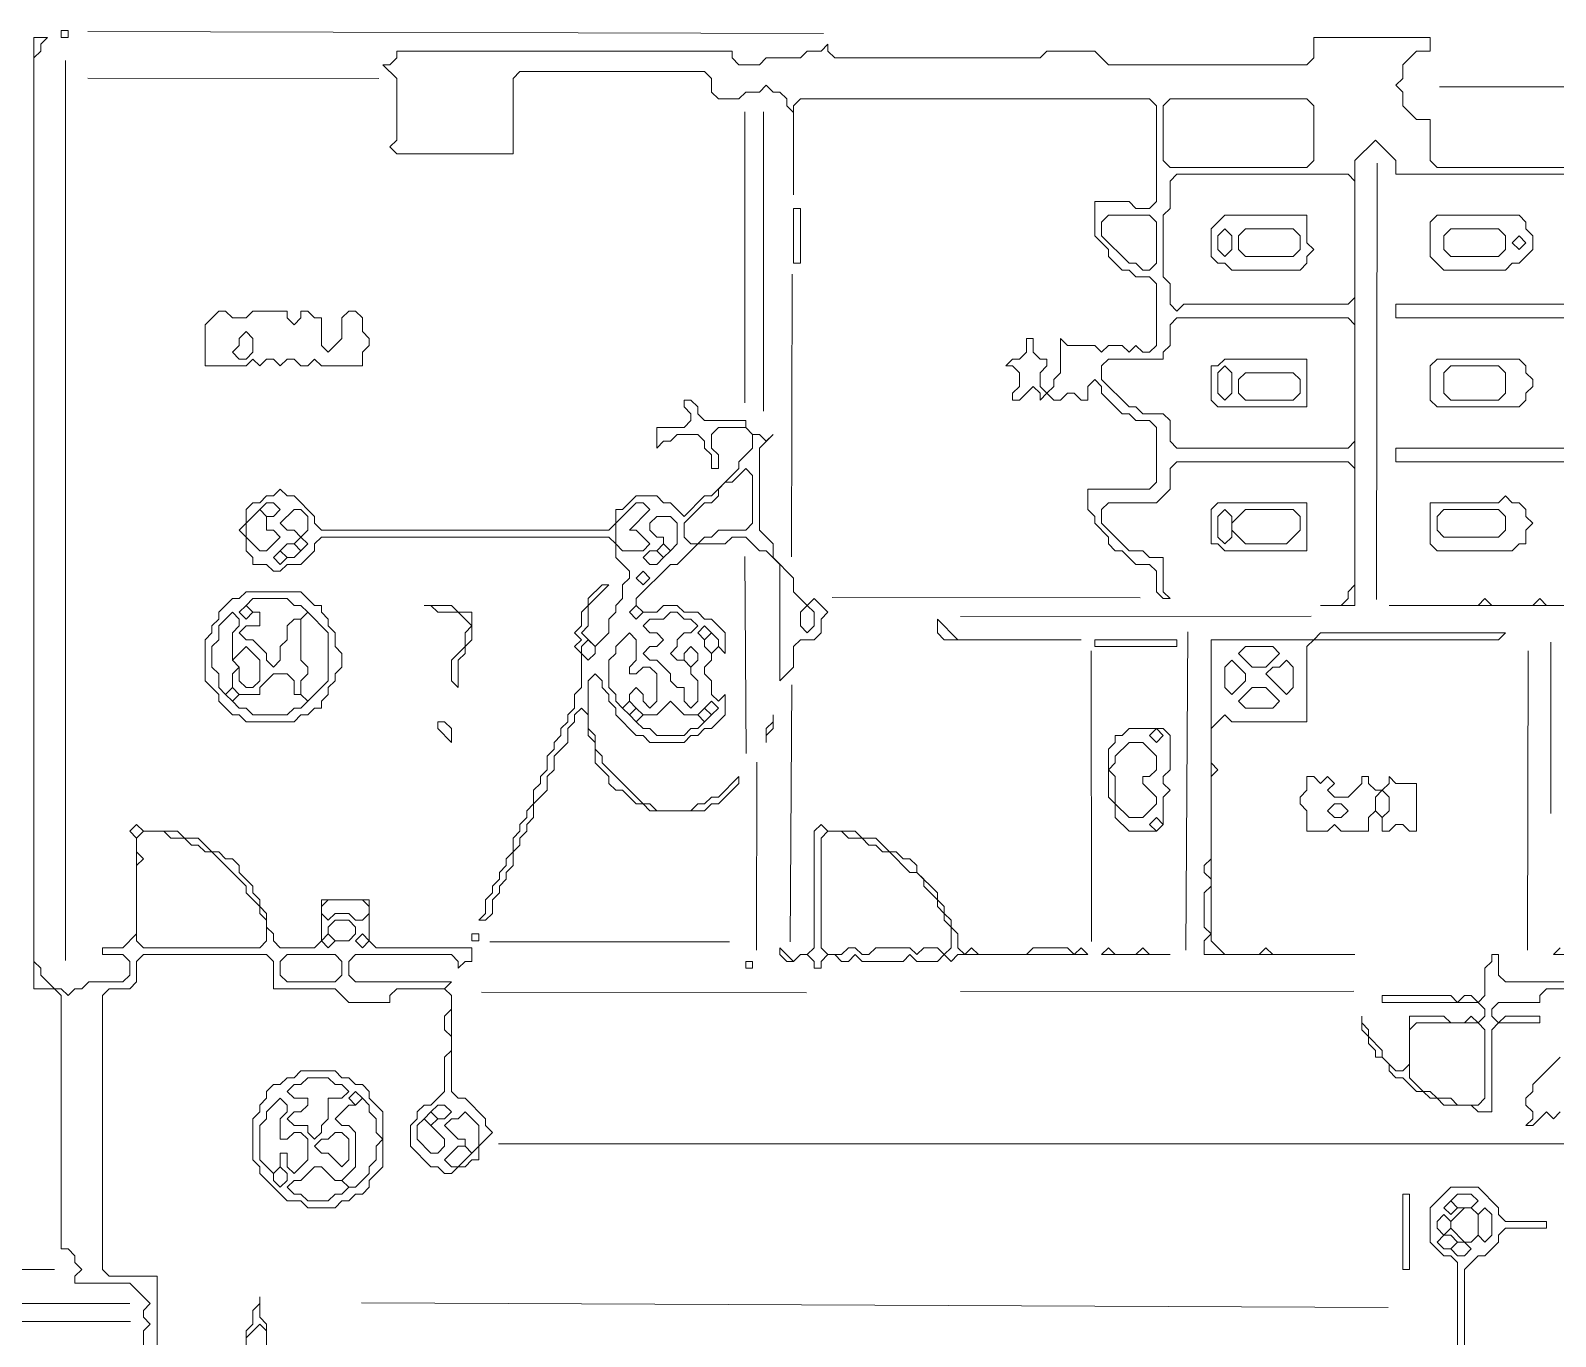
# Model space of a CAD drawing. Extents: x 10 to 1971, y 11 to 1392.
# Drawn here: x 473.5 to 696.3, y 846.2 to 1037 of the extents above; entities that cross this region are included whole.
import ezdxf

# ---------------------------------------------------------------- set-up
doc = ezdxf.new("R2010")
doc.units = 0
for name, color, linetype, lineweight in [('TEXT_FALLBACK_OUTLINE', 2, 'Continuous', 0), ('TRACE_CURVE', 6, 'Continuous', 0), ('TRACE_STRAIGHT', 5, 'Continuous', 0), ('TRACE_TEXT_SYMBOL', 6, 'Continuous', 0)]:
    doc.layers.add(name, color=color, linetype=linetype, lineweight=lineweight)

msp = doc.modelspace()

# ---------------------------------------------------------------- linework, layer by layer
at = {"layer": 'TEXT_FALLBACK_OUTLINE', "color": 2}
for points in [[(501, 996), (499, 994), (499, 988), (505, 988), (506, 989), (507, 988), (508, 989), (509, 989), (510, 988), (511, 989), (512, 989), (513, 988), (514, 988), (515, 989), (516, 988), (522, 988), (522, 990), (523, 991), (523, 992), (522, 993), (522, 995), (521, 996), (520, 996), (519, 995), (519, 992), (517, 990), (516, 991), (516, 995), (515, 995), (514, 996), (513, 996), (513, 995), (512, 994), (511, 995), (511, 996), (506, 996), (505, 995), (503, 995), (502, 996)], [(504, 992), (505, 993), (506, 992), (506, 990), (505, 989), (504, 989), (503, 990), (504, 991)]]:
    msp.add_lwpolyline(points, close=True, dxfattribs=at)
at = {"layer": 'TRACE_CURVE', "color": 6}
for points in [[(474, 1036), (474, 897), (477, 897), (478, 896), (478, 859), (479, 859), (480, 858), (480, 857), (481, 856), (480, 855), (480, 854), (488, 854), (491, 851), (490, 850), (490, 849), (491, 848), (490, 847), (490, 845)], [(535, 882), (535, 896), (534, 897), (535, 898), (521, 898), (520, 899), (520, 901), (521, 902), (535, 902), (536, 901), (536, 900), (537, 901), (538, 901), (538, 903), (524, 903), (523, 904), (523, 910), (516, 910), (516, 904), (515, 903), (510, 903), (509, 904), (509, 905), (508, 906), (508, 908), (507, 909), (507, 910), (506, 911), (506, 912), (504, 914), (504, 915), (503, 916), (502, 916), (501, 917), (500, 917), (498, 919), (496, 919), (495, 920), (490, 920), (489, 921), (488, 920), (489, 919), (489, 905), (487, 903), (484, 903), (484, 902), (487, 902), (488, 901), (488, 899), (487, 898), (482, 898), (481, 897), (480, 897), (479, 896), (478, 897), (477, 897), (475, 899), (475, 900), (474, 901), (474, 1033), (475, 1034), (475, 1035), (476, 1036), (474, 1036)], [(661, 1036), (661, 1033), (660, 1032), (631, 1032), (629, 1034), (622, 1034), (621, 1033), (591, 1033), (590, 1034), (590, 1035), (589, 1034), (587, 1034), (586, 1033), (581, 1033), (580, 1032), (577, 1032), (576, 1033), (576, 1034), (527, 1034), (527, 1033), (526, 1032), (525, 1032), (527, 1030), (527, 1021), (526, 1020), (527, 1019), (544, 1019), (544, 1030), (545, 1031), (572, 1031), (573, 1030), (573, 1028), (574, 1027), (577, 1027), (578, 1028), (580, 1028), (581, 1029), (582, 1028), (583, 1028), (584, 1027), (584, 1026), (585, 1025), (585, 1013), (585, 1026), (586, 1027), (637, 1027), (638, 1026), (638, 1012), (637, 1011), (635, 1011), (634, 1012), (629, 1012), (629, 1007), (631, 1005), (631, 1004), (633, 1002), (634, 1002), (635, 1001), (637, 1001), (638, 1000), (638, 991), (637, 990), (636, 990), (635, 991)], [(698, 1017), (679, 1017), (678, 1018), (678, 1024), (676, 1024), (674, 1026), (674, 1028), (673, 1029), (674, 1030), (674, 1032), (676, 1034), (678, 1034), (678, 1036), (661, 1036)], [(639, 954), (640, 954), (639, 955), (639, 960), (637, 960), (636, 961), (634, 961), (630, 965), (630, 967), (631, 968), (638, 968), (640, 970), (640, 973), (641, 974), (666, 974), (667, 973), (667, 956), (666, 955), (666, 954), (665, 953), (662, 953), (667, 953), (667, 1018), (670, 1021), (673, 1018), (673, 1016), (698, 1016)], [(698, 997), (673, 997), (673, 995), (698, 995)], [(635, 991), (634, 990), (633, 991), (631, 991), (630, 990), (629, 991), (625, 991), (624, 992), (624, 987), (623, 986), (623, 985), (622, 984), (621, 985), (621, 987), (622, 988), (622, 989), (621, 989), (620, 990), (620, 992), (619, 992), (619, 990), (618, 989), (617, 989), (616, 988), (617, 988), (618, 987), (618, 985), (617, 984), (617, 983), (618, 983), (620, 985), (621, 984), (621, 983), (622, 984), (623, 983), (624, 983), (625, 984), (626, 984), (627, 983), (628, 983), (628, 985), (629, 986), (630, 985), (630, 984), (633, 981), (634, 981), (635, 980), (637, 980), (638, 979), (638, 971), (637, 970), (628, 970), (628, 967), (629, 966), (629, 965), (631, 963), (631, 962), (632, 961), (633, 961), (635, 959), (637, 959), (638, 958), (638, 955), (639, 954)], [(569, 983), (569, 982), (570, 981), (570, 980), (569, 979), (565, 979), (565, 976), (566, 977), (567, 977), (568, 978), (571, 978), (572, 977), (572, 976), (573, 975), (573, 973), (574, 973), (574, 975), (573, 976), (573, 978), (574, 979), (578, 979), (579, 978), (579, 976), (577, 974), (577, 973), (573, 969), (572, 969), (569, 966), (567, 968), (566, 968), (565, 969), (562, 969), (560, 967), (559, 967), (559, 965), (558, 964), (516, 964), (515, 965), (515, 966), (512, 969), (511, 969), (510, 970), (509, 969), (508, 969), (507, 968), (506, 968), (505, 967), (505, 965), (504, 964), (505, 963), (505, 961), (506, 960), (506, 959), (508, 959), (509, 958), (510, 958), (511, 959), (513, 959), (515, 961), (515, 962), (516, 963), (558, 963), (559, 962), (559, 960)], [(573, 942), (572, 943), (572, 944), (573, 945), (573, 946), (574, 947), (575, 946), (575, 949), (573, 951), (572, 951), (571, 952), (569, 952), (568, 953), (566, 953), (565, 952), (563, 952), (562, 953), (562, 954), (567, 959), (568, 959), (571, 962), (575, 962), (576, 963), (578, 963), (580, 961), (581, 961), (583, 959), (583, 942), (585, 944), (585, 947), (586, 948), (588, 948), (589, 949), (589, 951), (590, 952), (588, 954), (587, 953), (585, 955), (585, 957), (582, 960), (582, 962), (580, 964), (580, 976), (582, 978), (581, 977), (580, 978), (579, 978), (578, 979), (578, 980), (572, 980), (571, 981), (571, 982), (570, 983), (569, 983)], [(698, 976), (673, 976), (673, 974), (698, 974)], [(559, 960), (561, 958), (561, 957), (560, 956), (560, 954), (559, 953), (559, 952), (558, 951), (558, 949), (556, 947), (554, 949), (555, 950), (555, 953), (558, 956), (557, 956), (555, 954), (555, 953), (554, 952), (554, 950), (553, 949), (554, 948), (553, 947), (554, 946), (554, 941), (553, 940), (553, 938), (552, 937), (552, 936), (551, 935), (551, 934), (550, 933), (550, 932), (549, 931), (549, 929), (548, 928), (548, 927), (547, 926), (547, 924), (546, 923), (546, 922), (545, 921), (545, 920), (544, 919), (544, 917), (543, 916), (543, 915), (542, 914), (542, 913), (541, 912), (541, 911), (540, 910), (540, 908), (539, 907), (540, 907), (541, 908), (541, 910), (542, 911), (542, 912), (543, 913), (543, 914), (544, 915), (544, 917), (545, 918), (545, 919)], [(697, 953), (695, 953), (694, 954), (693, 953), (687, 953), (686, 954), (685, 953), (672, 953), (717, 953)], [(545, 919), (546, 920), (546, 921), (547, 922), (547, 924), (549, 926), (549, 928), (550, 929), (550, 931), (552, 933), (552, 935), (553, 936), (553, 937), (554, 938), (555, 937), (555, 934), (556, 933), (556, 930), (558, 928), (558, 927), (559, 926), (560, 926), (562, 924), (563, 924), (564, 923), (572, 923), (573, 924), (574, 924), (577, 927), (577, 928), (574, 925), (573, 925), (572, 924), (571, 924), (570, 923), (565, 923), (564, 924), (563, 924), (557, 930), (557, 931), (556, 932), (556, 934), (555, 935), (555, 942), (556, 943), (557, 942), (557, 941), (558, 940), (558, 939), (559, 938), (559, 937), (562, 934), (563, 934), (564, 933), (569, 933), (570, 934), (571, 934), (572, 935), (573, 935), (575, 937), (575, 940), (574, 939), (573, 940), (573, 942)], [(697, 903), (696, 902), (700, 902)], [(492, 845), (492, 855), (485, 855), (484, 856), (484, 896), (485, 897), (488, 897), (489, 898), (489, 901), (490, 902), (508, 902), (509, 901), (509, 897), (518, 897), (520, 895), (526, 895), (526, 896), (527, 897), (534, 897), (535, 896), (535, 894), (534, 893), (534, 891), (535, 890), (535, 888), (534, 887), (534, 882), (532, 880), (531, 880), (530, 879), (530, 878), (529, 877), (529, 874), (532, 871), (533, 871), (534, 870), (535, 870), (536, 871), (537, 871), (538, 872), (539, 872), (539, 874), (541, 876), (540, 877), (540, 878), (537, 881), (536, 881), (535, 882)], [(700, 898), (689, 898), (688, 899), (688, 902), (687, 902), (687, 901), (686, 900), (686, 896), (685, 895), (684, 896), (683, 896), (682, 895), (681, 896), (671, 896), (671, 895), (685, 895), (686, 894), (686, 893), (685, 892), (684, 893), (683, 892), (681, 892)], [(681, 892), (680, 893), (675, 893), (675, 886), (674, 885), (673, 885), (671, 887), (671, 888), (669, 890), (669, 891), (668, 892), (668, 893), (668, 891), (669, 890), (669, 889), (670, 888), (670, 887), (671, 887), (672, 886), (672, 885), (673, 884), (674, 884), (676, 882), (677, 882), (678, 881), (679, 881), (680, 880), (684, 880), (685, 879), (687, 879), (687, 891), (688, 892), (694, 892), (694, 893), (689, 893), (688, 892), (687, 893), (687, 894), (688, 895), (694, 895), (694, 896), (695, 897), (700, 897)], [(697, 887), (693, 883), (693, 882), (692, 881), (692, 880), (693, 879), (693, 878), (692, 877), (693, 877), (695, 879), (696, 878), (697, 879)], [(508, 848), (507, 849), (507, 852), (507, 851), (506, 850), (506, 848), (505, 847), (505, 845)], [(505, 846), (507, 848), (508, 847), (508, 845)], [(508, 846), (508, 848)]]:
    msp.add_lwpolyline(points, dxfattribs=at)
for points in [[(639, 1026), (640, 1027), (660, 1027), (661, 1026), (661, 1018), (660, 1017), (640, 1017), (639, 1018)], [(640, 1015), (641, 1016), (666, 1016), (667, 1015), (667, 998), (666, 997), (642, 997), (641, 996), (640, 997), (640, 1000), (639, 1001), (639, 1010), (640, 1011)], [(630, 1009), (631, 1010), (637, 1010), (638, 1009), (638, 1003), (637, 1002), (636, 1002), (635, 1003), (634, 1003), (630, 1007)], [(640, 994), (641, 995), (666, 995), (667, 994), (667, 977), (666, 976), (641, 976), (640, 977), (640, 980), (639, 981), (636, 981), (635, 982), (634, 982), (630, 986), (630, 988), (631, 989), (639, 989), (639, 990), (640, 991)], [(578, 973), (579, 972), (579, 965), (578, 964), (574, 964), (573, 963), (572, 963), (571, 962), (570, 962), (569, 963), (569, 965), (572, 968), (573, 968), (574, 969), (574, 970), (575, 971), (576, 971)], [(507, 967), (508, 968), (509, 968), (510, 967), (509, 966), (508, 966)], [(562, 968), (563, 968), (564, 967), (561, 964), (562, 964), (564, 962), (563, 961), (560, 961), (559, 962), (559, 965)], [(507, 967), (508, 966), (508, 964), (509, 964), (510, 963), (508, 961), (507, 961), (505, 963), (505, 965)], [(512, 967), (513, 967), (514, 966), (514, 964), (513, 963), (512, 964), (511, 964), (510, 965)], [(564, 965), (565, 966), (567, 966), (568, 965), (568, 962), (567, 961), (566, 962), (566, 963), (565, 963), (564, 964)], [(512, 962), (513, 963), (514, 962), (513, 961)], [(509, 960), (510, 961), (511, 960), (510, 959)], [(510, 961), (511, 962), (512, 962), (513, 961), (512, 960), (511, 960)], [(563, 960), (564, 961), (565, 961), (566, 960), (565, 959), (564, 959)], [(565, 961), (566, 962), (567, 961), (566, 960)], [(562, 957), (563, 958), (564, 957), (563, 956)], [(561, 952), (562, 953), (563, 952), (562, 951)], [(566, 951), (567, 952), (568, 952), (569, 951), (570, 951), (571, 950), (570, 949), (569, 949), (568, 948), (568, 947), (567, 946), (568, 945), (569, 945), (570, 944), (570, 943), (571, 942), (571, 939), (570, 938), (569, 939), (569, 941), (568, 941), (567, 942), (567, 943), (565, 945), (564, 945), (563, 946), (564, 947), (565, 947), (566, 948), (565, 949), (564, 949), (563, 950), (564, 951)], [(586, 952), (587, 953), (588, 952), (588, 950), (587, 949), (586, 950)], [(571, 949), (572, 950), (573, 949), (572, 948)], [(554, 947), (555, 948), (556, 947), (556, 946), (555, 945), (554, 946)], [(561, 949), (562, 948), (562, 945), (561, 944), (561, 943), (562, 943), (563, 944), (564, 944), (565, 943), (565, 939), (564, 938), (563, 939), (563, 940), (562, 941), (561, 940), (561, 939), (560, 938), (559, 939), (559, 940), (558, 941), (558, 945), (559, 946), (559, 947)], [(569, 946), (570, 947), (571, 946), (571, 945), (570, 944), (569, 945)], [(572, 948), (573, 949), (574, 948), (574, 947), (573, 946), (572, 947)], [(560, 938), (561, 939), (562, 938), (561, 937)], [(567, 939), (569, 937), (571, 937), (572, 936), (571, 935), (570, 935), (569, 934), (565, 934), (564, 935), (563, 935), (562, 936), (563, 937), (565, 937)], [(572, 938), (573, 939), (574, 938), (573, 937)], [(561, 937), (562, 938), (563, 937), (562, 936)], [(571, 937), (572, 938), (573, 937), (572, 936)], [(489, 919), (490, 920), (493, 920), (494, 919), (496, 919), (497, 918), (498, 918), (499, 917), (500, 917), (505, 912), (505, 911), (507, 909), (507, 908), (508, 907), (508, 904), (507, 903), (490, 903), (489, 904), (489, 915), (490, 916), (489, 917)], [(516, 909), (517, 910), (522, 910), (523, 909), (523, 908), (522, 907), (521, 907), (520, 908), (518, 908), (517, 907), (516, 908)], [(517, 906), (518, 907), (520, 907), (521, 906), (521, 905), (520, 904), (518, 904), (517, 905)], [(516, 904), (517, 905), (518, 904), (517, 903)], [(521, 904), (522, 905), (523, 904), (522, 903)], [(510, 901), (511, 902), (518, 902), (519, 901), (519, 899), (518, 898), (511, 898), (510, 899)], [(675, 891), (676, 892), (685, 892), (686, 891), (686, 881), (685, 880), (682, 880), (681, 881), (679, 881), (678, 882), (677, 882), (675, 884)], [(530, 877), (531, 878), (534, 875), (534, 874), (533, 873), (532, 873), (530, 875)], [(531, 878), (532, 879), (533, 878), (532, 877)], [(532, 879), (533, 880), (534, 880), (535, 879), (534, 878), (533, 878)], [(536, 878), (537, 879), (539, 877), (539, 874), (538, 873), (537, 874), (537, 875), (536, 875), (534, 877), (535, 878)], [(536, 874), (537, 874), (538, 873), (536, 871), (535, 871), (534, 872)], [(681, 868), (678, 865), (678, 860), (680, 858), (681, 858), (682, 857), (682, 779), (683, 779), (683, 856), (685, 858), (686, 858), (688, 860), (688, 861), (689, 862), (695, 862), (695, 863), (689, 863), (688, 864), (688, 865), (685, 868)], [(681, 866), (682, 867), (684, 867), (685, 866), (684, 865), (682, 865)], [(680, 865), (681, 866), (682, 865), (681, 864)], [(683, 865), (684, 865), (685, 864), (685, 861), (684, 860), (683, 860), (681, 862), (681, 863)], [(685, 864), (686, 865), (687, 864), (687, 861), (686, 860), (685, 861)], [(679, 863), (680, 864), (681, 863), (681, 862), (680, 861), (679, 862)], [(679, 860), (680, 861), (681, 861), (682, 860), (681, 859), (680, 859)], [(681, 859), (682, 860), (683, 860), (684, 859), (683, 858), (682, 858)]]:
    msp.add_lwpolyline(points, close=True, dxfattribs=at)
at = {"layer": 'TRACE_STRAIGHT', "color": 5}
for p, q in [((481.87, 1036.84), (589.38, 1036.56)), ((478.62, 901.12), (478.63, 1032.62)), ((481.87, 1030.06), (524.37, 1030.01)), ((679.37, 1028.75), (746.87, 1028.74)), ((577.85, 982.62), (577.88, 1025.13)), ((580.62, 1025.12), (580.62, 981.38)), ((670.18, 953.87), (670.24, 1017.63)), ((584.67, 960.12), (584.77, 1001.38)), ((577.89, 960.13), (578.06, 931.37)), ((590.62, 954.16), (635.63, 954.12)), ((609.38, 951.41), (660.62, 951.44)), ((642.32, 902.62), (642.57, 949.14)), ((695.62, 947.62), (695.62, 922.62)), ((628.47, 946.38), (628.53, 903.88)), ((692.2, 902.62), (692.31, 946.37)), ((584.51, 903.87), (584.76, 941.38)), ((579.58, 902.62), (579.62, 930.12)), ((540.62, 903.87), (575.63, 903.86)), ((539.37, 896.51), (586.87, 896.38)), ((609.37, 896.61), (666.87, 896.64)), ((541.88, 874.34), (704.38, 874.35)), ((331, 856), (477, 856)), ((463, 851), (488, 851)), ((521.85, 851.11), (671.85, 850.44)), ((349.37, 848.39), (488.13, 848.4))]:
    msp.add_line(p, q, dxfattribs=at)
at = {"layer": 'TRACE_TEXT_SYMBOL', "color": 6}
for points in [[(478, 1037), (479, 1037), (479, 1036), (478, 1036)], [(585, 1011), (586, 1011), (586, 1003), (585, 1003)], [(648, 1010), (646, 1008), (646, 1004), (647, 1003), (648, 1003), (649, 1002), (659, 1002), (660, 1003), (660, 1004), (661, 1005), (660, 1006), (660, 1010)], [(679, 1010), (678, 1009), (678, 1004), (680, 1002), (689, 1002), (690, 1003), (691, 1003), (693, 1005), (693, 1007), (692, 1008), (692, 1009), (691, 1010)], [(647, 1007), (648, 1008), (649, 1007), (649, 1005), (648, 1004), (647, 1005)], [(650, 1007), (651, 1008), (658, 1008), (659, 1007), (659, 1005), (658, 1004), (651, 1004), (650, 1005)], [(680, 1007), (681, 1008), (688, 1008), (689, 1007), (689, 1005), (688, 1004), (681, 1004), (680, 1005)], [(690, 1006), (691, 1007), (692, 1006), (691, 1005)], [(648, 989), (647, 988), (646, 988), (646, 983), (647, 982), (660, 982), (660, 989)], [(647, 987), (648, 988), (649, 987), (649, 984), (648, 983), (647, 984)], [(679, 989), (678, 988), (678, 983), (679, 982), (691, 982), (692, 983), (692, 984), (693, 985), (693, 986), (692, 987), (692, 988), (691, 989)], [(680, 987), (681, 988), (688, 988), (689, 987), (689, 984), (688, 983), (681, 983), (680, 984)], [(650, 986), (651, 987), (658, 987), (659, 986), (659, 984), (658, 983), (651, 983), (650, 984)], [(647, 968), (646, 967), (646, 962), (647, 962), (648, 961), (660, 961), (660, 968)], [(689, 969), (688, 968), (678, 968), (678, 962), (679, 961), (690, 961), (691, 962), (692, 962), (692, 964), (693, 965), (692, 966), (692, 967), (691, 968), (690, 968)], [(647, 966), (648, 967), (649, 966), (649, 963), (648, 962), (647, 963)], [(651, 967), (658, 967), (659, 966), (659, 964), (657, 962), (651, 962), (649, 964), (649, 965)], [(679, 966), (680, 967), (688, 967), (689, 966), (689, 964), (688, 963), (680, 963), (679, 964)], [(505, 955), (504, 954), (503, 954), (501, 952), (501, 951), (500, 950), (500, 949), (499, 948), (499, 942), (501, 940), (501, 939), (503, 937), (504, 937), (505, 936), (512, 936), (513, 937), (514, 937), (515, 938), (516, 938), (516, 939), (517, 940), (517, 941), (518, 942), (518, 943), (519, 944), (519, 946), (518, 947), (518, 949), (517, 950), (517, 951), (516, 952), (516, 953), (515, 953), (513, 955)], [(505, 953), (506, 954), (511, 954), (512, 953), (513, 953), (514, 952), (513, 951), (512, 951), (511, 950), (511, 948), (510, 947), (510, 945), (509, 944), (508, 945), (508, 946), (506, 948), (505, 948), (504, 949), (505, 950), (507, 950), (507, 952), (506, 952)], [(503, 952), (504, 951), (504, 950), (503, 949), (503, 945), (504, 944), (503, 943), (503, 941), (502, 940), (501, 941), (501, 943), (500, 944), (500, 947), (501, 948), (501, 950)], [(504, 952), (505, 953), (506, 952), (505, 951)], [(513, 951), (514, 952), (517, 949), (517, 942), (514, 939), (513, 940), (513, 942), (514, 943), (514, 944), (513, 945)], [(531, 953), (532, 953), (533, 952), (536, 952), (538, 950), (537, 949), (537, 947), (535, 945), (535, 942), (536, 941), (536, 945), (537, 946), (537, 947), (538, 948), (538, 952), (536, 952), (535, 953)], [(606, 951), (606, 949), (607, 948), (627, 948), (609, 948)], [(505, 947), (507, 945), (507, 942), (506, 941), (505, 941), (504, 942), (504, 944), (503, 945)], [(629, 948), (641, 948), (641, 947), (629, 947)], [(662, 949), (661, 948), (646, 948), (646, 916), (645, 915), (645, 914), (646, 913), (646, 912), (645, 911), (645, 906), (646, 905), (645, 904), (645, 902), (667, 902), (655, 902), (654, 903), (653, 902), (648, 902), (646, 904), (646, 928), (647, 929), (646, 930), (646, 935), (648, 937), (649, 936), (660, 936), (660, 947), (661, 948), (688, 948), (689, 949)], [(650, 946), (651, 947), (655, 947), (656, 946), (654, 944), (652, 944)], [(648, 944), (649, 945), (651, 943), (651, 942), (649, 940), (648, 941)], [(656, 944), (657, 945), (658, 944), (658, 941), (657, 940), (654, 943), (655, 944)], [(509, 943), (511, 943), (512, 942), (512, 940), (513, 940), (514, 939), (513, 938), (512, 938), (511, 937), (506, 937), (505, 938), (504, 938), (503, 939), (504, 940), (507, 940), (507, 941)], [(502, 940), (503, 941), (504, 940), (503, 939)], [(652, 941), (654, 941), (656, 939), (655, 938), (651, 938), (650, 939)], [(533, 936), (533, 935), (535, 933), (535, 935), (534, 936)], [(582, 937), (582, 936), (581, 935), (581, 933), (581, 934), (582, 935)], [(634, 935), (633, 934), (632, 934), (632, 933), (631, 932), (631, 925), (632, 924), (632, 922), (634, 920), (638, 920), (639, 921), (639, 925), (640, 926), (639, 927), (639, 928), (640, 929), (640, 934), (639, 935)], [(637, 934), (638, 935), (639, 934), (638, 933)], [(634, 933), (636, 933), (638, 931), (638, 929), (637, 928), (636, 928), (636, 927), (638, 925), (638, 924), (636, 922), (634, 922), (632, 924), (632, 928), (631, 929), (632, 930), (632, 931)], [(660, 928), (660, 926), (659, 925), (659, 924), (660, 923), (660, 920), (663, 920), (664, 921), (665, 920), (669, 920), (669, 922), (670, 923), (671, 922), (671, 920), (672, 920), (673, 921), (674, 921), (675, 920), (676, 920), (676, 927), (673, 927), (672, 928), (672, 927), (671, 926), (670, 926), (669, 927), (669, 928), (668, 928), (668, 927), (666, 925), (664, 925), (663, 926), (664, 927), (663, 928), (662, 927), (661, 928)], [(670, 925), (671, 926), (672, 925), (672, 923), (671, 922), (670, 923)], [(663, 923), (664, 924), (665, 924), (666, 923), (665, 922), (664, 922)], [(589, 921), (588, 920), (588, 903), (587, 902), (586, 902), (585, 901), (583, 903), (583, 902), (584, 901), (585, 901), (586, 902), (587, 902), (588, 901), (588, 900), (589, 900), (589, 901), (590, 902), (591, 902), (592, 901), (593, 901), (594, 902), (595, 901), (601, 901), (602, 902), (603, 901), (606, 901), (607, 902), (608, 901), (609, 902), (628, 902), (627, 903), (626, 902), (625, 903), (620, 903), (619, 902), (612, 902), (611, 903), (610, 902), (609, 903), (609, 905), (608, 906), (608, 907), (607, 908), (607, 909), (606, 910), (606, 911), (603, 914), (603, 915), (602, 916), (601, 916), (600, 917), (599, 917), (597, 919), (595, 919), (594, 920), (590, 920)], [(637, 921), (638, 922), (639, 921), (638, 920)], [(589, 919), (590, 920), (592, 920), (593, 919), (595, 919), (596, 918), (597, 918), (598, 917), (599, 917), (602, 914), (603, 914), (604, 913), (604, 912), (606, 910), (606, 909), (607, 908), (607, 907), (608, 906), (608, 903), (607, 902), (606, 903), (604, 903), (603, 902), (602, 903), (597, 903), (596, 902), (595, 902), (594, 903), (593, 903), (592, 902), (590, 902), (589, 903)], [(538, 905), (539, 905), (539, 904), (538, 904)], [(631, 903), (630, 902), (640, 902), (637, 902), (636, 903), (635, 902), (632, 902)], [(578, 901), (579, 901), (579, 900), (578, 900)], [(513, 885), (512, 884), (511, 884), (510, 883), (509, 883), (508, 882), (508, 881), (507, 880), (507, 879), (506, 878), (506, 872), (507, 871), (507, 870), (511, 866), (513, 866), (514, 865), (518, 865), (519, 866), (520, 866), (521, 867), (522, 867), (523, 868), (523, 869), (525, 871), (525, 879), (523, 881), (523, 882), (522, 883), (521, 883), (520, 884), (519, 884), (518, 885)], [(513, 883), (514, 884), (517, 884), (518, 883), (519, 883), (520, 882), (519, 881), (517, 881), (517, 878), (516, 877), (516, 876), (515, 875), (514, 876), (514, 877), (512, 877), (511, 878), (512, 879), (513, 879), (514, 880), (514, 881), (512, 881), (511, 882), (512, 883)], [(510, 881), (511, 880), (511, 879), (510, 878), (510, 875), (511, 875), (512, 876), (513, 876), (514, 875), (514, 872), (512, 870), (511, 871), (511, 873), (510, 873), (510, 871), (509, 870), (507, 872), (507, 877), (508, 878), (508, 879)], [(521, 880), (522, 881), (523, 880), (523, 879), (524, 878), (524, 876), (525, 875), (524, 874), (524, 872), (523, 871), (523, 870), (521, 868), (520, 868), (519, 869), (521, 871), (521, 876), (520, 877), (519, 877), (518, 878), (520, 880)], [(520, 881), (521, 882), (522, 881), (521, 880)], [(517, 875), (518, 876), (519, 876), (520, 875), (520, 872), (519, 871), (517, 873), (516, 873), (515, 874), (516, 875)], [(509, 870), (510, 871), (511, 870), (511, 869), (510, 868), (509, 869)], [(515, 871), (516, 871), (518, 869), (519, 869), (520, 868), (519, 867), (518, 867), (517, 866), (514, 866), (513, 867), (512, 867), (511, 868), (512, 869), (513, 869)], [(674, 867), (674, 856), (675, 856), (675, 867)]]:
    msp.add_lwpolyline(points, close=True, dxfattribs=at)

doc.saveas('drawing.dxf')
